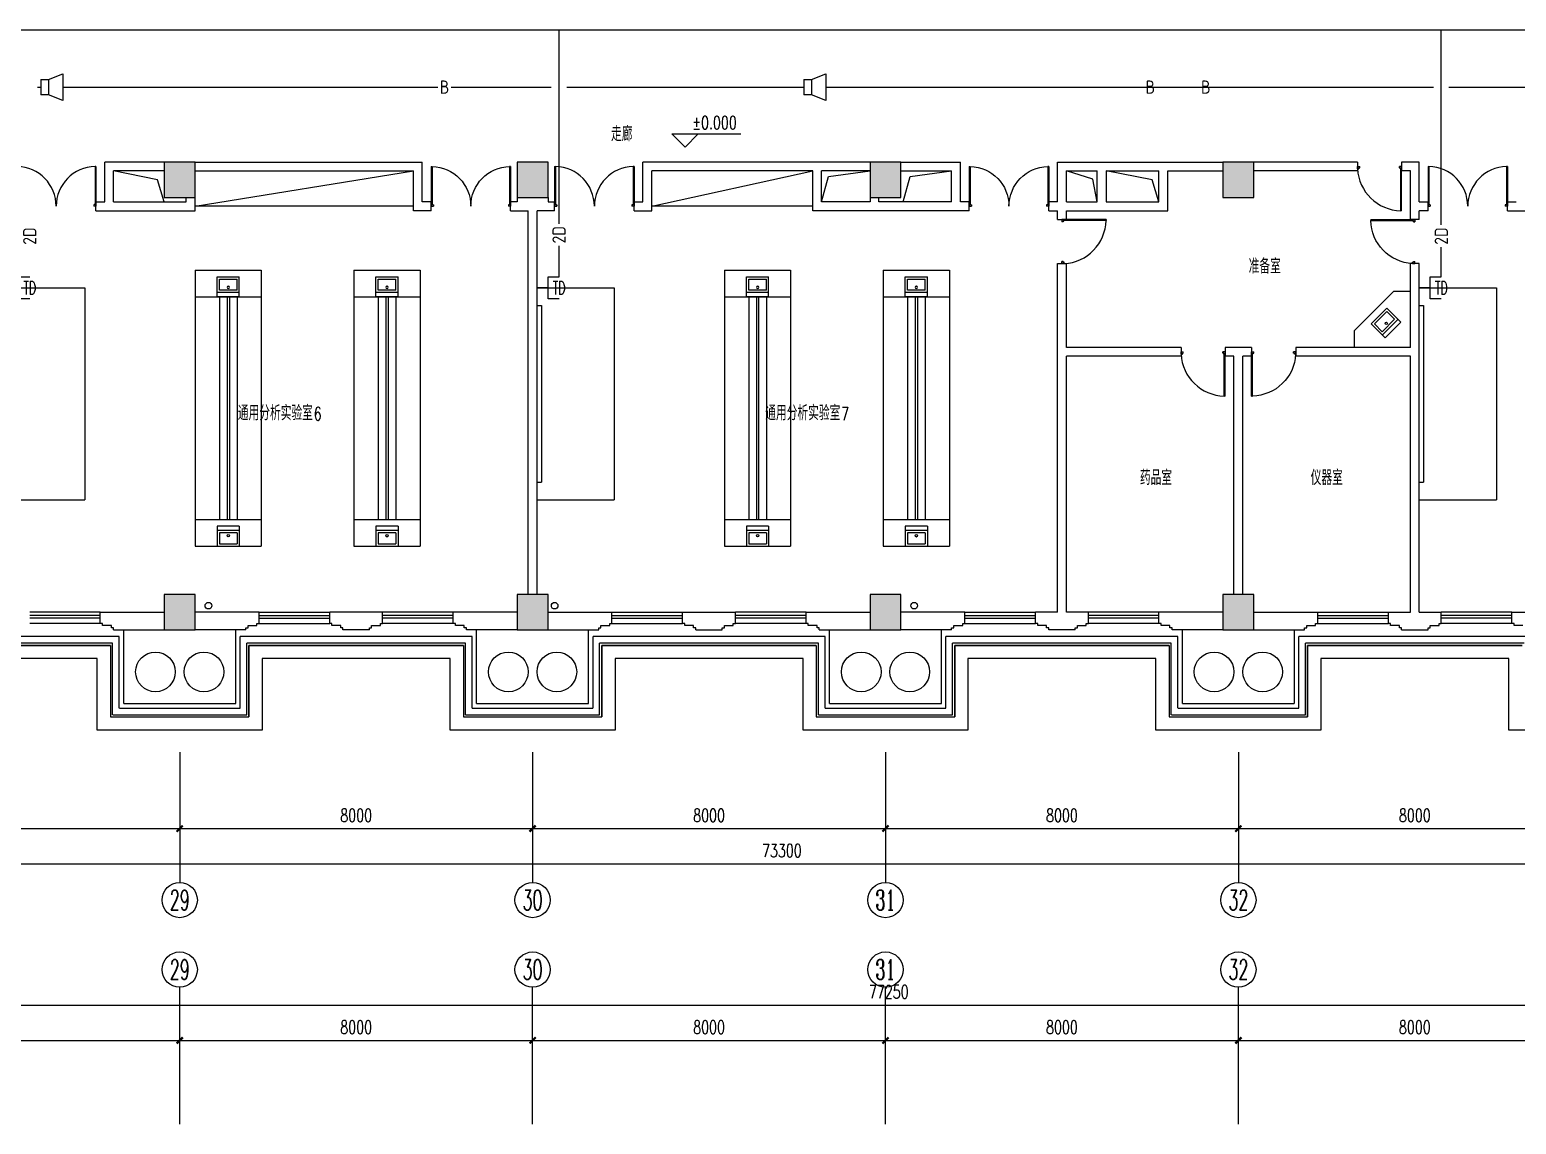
# Model space of a CAD drawing. Extents: x 190999 to 834799, y -200814 to 215286.
# Drawn here: x 584385 to 618085, y 110386 to 135186 of the extents above; entities that cross this region are included whole.
import ezdxf
from ezdxf.enums import TextEntityAlignment as Align

# ---------------------------------------------------------------- set-up
doc = ezdxf.new("R2010")
doc.units = 0
doc.header["$LTSCALE"] = 1000
doc.header["$MEASUREMENT"] = 0
for name, color, linetype in [('00-EQUIP', 3, 'Continuous'), ('00-SIG_TEXT', 7, 'Continuous'), ('00-WIRE-4', 6, 'Continuous'), ('A-墙线', 2, 'Continuous'), ('A-外包装修', 250, 'Continuous'), ('A-外窗', 145, 'Continuous'), ('A-家具', 250, 'Continuous'), ('A-门', 167, 'Continuous'), ('AXIS', 3, 'Continuous'), ('AXIS_TEXT', 7, 'Continuous'), ('COLUMN', 2, 'Continuous'), ('DIM_ELEV', 3, 'Continuous'), ('PUB_HATCH', 250, 'Continuous'), ('PUB_TEXT', 7, 'Continuous'), ('屋面排水', 7, 'Continuous'), ('房间名称', 7, 'Continuous'), ('桥架', 1, 'Continuous'), ('洞口线', 177, 'Continuous'), ('雨水管', 3, 'Continuous')]:
    doc.layers.add(name, color=color, linetype=linetype)
doc.styles.add('-GBCBIGGBENOR', font='GBENOR.shx', dxfattribs={"bigfont": 'GBCBIG.shx'})
doc.styles.add('_COMPLEX', font='COMPLEX.shx', dxfattribs={"width": 0.5})
doc.styles.add('_TCH_AXIS', font='COMPLEX', dxfattribs={"bigfont": 'GBCBIG'})
doc.styles.add('_TCH_DIM', font='SIMPLEX', dxfattribs={"bigfont": 'GBCBIG'})
doc.styles.add('COMPLEX', font='COMPLEX')
doc.styles.add('DIM_FONT', font='SIMPLEX', dxfattribs={"width": 0.7, "bigfont": 'GBCBIG'})
doc.styles.get("Standard").update_dxf_attribs({"font": 'simhei.ttf'})
doc.styles.add('zz-1', font='arial.ttf', dxfattribs={"width": 0.8})
doc.dimstyles.new('DIMN', dxfattribs={"dimtxt": 300, "dimasz": 100, "dimexe": 250, "dimexo": 300, "dimgap": 150, "dimtad": 1, "dimdec": 0, "dimzin": 0, "dimdsep": 46, "dimtxsty": 'DIM_FONT', "dimblk": 'ARCHTICK', "dimcen": 0.09, "dimclrt": 7, "dimazin": 2, "dimtfac": 1, "dimtdec": 0, "dimtix": 1, "dimtmove": 2, "dimatfit": 3, "dimfxl": 0, "dimtolj": 1, "dimtzin": 0, "dimarcsym": 0})

# ---------------------------------------------------------------- blocks, each defined once
blk = doc.blocks.new('m1000')
at = {"layer": 'A-墙线'}
for p, q in [((0, 0), (0, 200)), ((1000, 0), (1000, 200))]:
    blk.add_line(p, q, dxfattribs=at)
at = {"layer": 'A-门'}
for p, q in [((0, 1100), (0, 100)), ((0, 1100), (20, 1100)), ((20, 1100), (20, 150)), ((0, 150), (30, 150)), ((0, 100), (50, 100)), ((30, 150), (30, 130)), ((30, 130), (50, 130)), ((50, 130), (50, 100)), ((950, 130), (950, 100)), ((970, 130), (950, 130)), ((1000, 100), (950, 100)), ((970, 150), (970, 130)), ((1000, 150), (970, 150)), ((1000, 150), (1000, 100))]:
    blk.add_line(p, q, dxfattribs=at)
blk.add_arc((0, 100), 1000, 2.866, 88.854, dxfattribs=at)
blk = doc.blocks.new('m1800')
at = {"layer": 'A-墙线'}
for p, q in [((-900, -100), (-900, 100)), ((900, -100), (900, 100))]:
    blk.add_line(p, q, dxfattribs=at)
at = {"layer": 'A-门'}
for p, q in [((-900, 900), (-900, 0)), ((-900, 900), (-880, 900)), ((-880, 900), (-880, 50)), ((880, 900), (880, 50)), ((900, 900), (880, 900)), ((900, 900), (900, 0)), ((-900, 50), (-870, 50)), ((-900, 0), (-850, 0)), ((-870, 50), (-870, 30)), ((-870, 30), (-850, 30)), ((-850, 30), (-850, 0)), ((850, 30), (850, 0)), ((870, 30), (850, 30)), ((900, 0), (850, 0)), ((870, 50), (870, 30)), ((900, 50), (870, 50))]:
    blk.add_line(p, q, dxfattribs=at)
for centre, start, end in [((-900, 0), 0, 88.7267), ((900, 0), 91.2733, 180)]:
    blk.add_arc(centre, 900, start, end, dxfattribs=at)
blk = doc.blocks.new('_ArchTick')
at = {"const_width": 0.5}
blk.add_lwpolyline([(-0.7, -0.7), (0.7, 0.7)], dxfattribs=at)
blk = doc.blocks.new('*D241')
at = {"layer": 'AXIS', "color": 0, "lineweight": -2}
for p, q in [((611785, 110686), (611785, 112536)), ((611785, 112286), (619785, 112286)), ((619785, 110686), (619785, 112536))]:
    blk.add_line(p, q, dxfattribs=at)
at = {"layer": 'Defpoints', "color": 0}
for p in [(619785, 112286), (611785, 110386), (619785, 110386)]:
    blk.add_point(p, dxfattribs=at)
at = {"layer": 'AXIS', "color": 0, "lineweight": -2, "xscale": 100, "yscale": 100, "zscale": 100, "rotation": 180}
blk.add_blockref('_ArchTick', (611785, 112286), dxfattribs=at)
at = {"layer": 'AXIS', "color": 0, "lineweight": -2, "xscale": 100, "yscale": 100, "zscale": 100}
blk.add_blockref('_ArchTick', (619785, 112286), dxfattribs=at)
at = {"layer": 'AXIS', "color": 7, "insert": (615785, 112586), "char_height": 300, "attachment_point": 5, "style": 'DIM_FONT'}
blk.add_mtext('\\A1;8000', dxfattribs=at)
blk = doc.blocks.new('*D242')
at = {"layer": 'AXIS', "color": 0, "lineweight": -2}
for p, q in [((603785, 110686), (603785, 112536)), ((603785, 112286), (611785, 112286)), ((611785, 110686), (611785, 112536))]:
    blk.add_line(p, q, dxfattribs=at)
at = {"layer": 'Defpoints', "color": 0}
for p in [(611785, 112286), (603785, 110386), (611785, 110386)]:
    blk.add_point(p, dxfattribs=at)
at = {"layer": 'AXIS', "color": 0, "lineweight": -2, "xscale": 100, "yscale": 100, "zscale": 100, "rotation": 180}
blk.add_blockref('_ArchTick', (603785, 112286), dxfattribs=at)
at = {"layer": 'AXIS', "color": 0, "lineweight": -2, "xscale": 100, "yscale": 100, "zscale": 100}
blk.add_blockref('_ArchTick', (611785, 112286), dxfattribs=at)
at = {"layer": 'AXIS', "color": 7, "insert": (607785, 112586), "char_height": 300, "attachment_point": 5, "style": 'DIM_FONT'}
blk.add_mtext('\\A1;8000', dxfattribs=at)
blk = doc.blocks.new('*D243')
at = {"layer": 'AXIS', "color": 0, "lineweight": -2}
for p, q in [((595785, 110686), (595785, 112536)), ((595785, 112286), (603785, 112286)), ((603785, 110686), (603785, 112536))]:
    blk.add_line(p, q, dxfattribs=at)
at = {"layer": 'Defpoints', "color": 0}
for p in [(603785, 112286), (595785, 110386), (603785, 110386)]:
    blk.add_point(p, dxfattribs=at)
at = {"layer": 'AXIS', "color": 0, "lineweight": -2, "xscale": 100, "yscale": 100, "zscale": 100, "rotation": 180}
blk.add_blockref('_ArchTick', (595785, 112286), dxfattribs=at)
at = {"layer": 'AXIS', "color": 0, "lineweight": -2, "xscale": 100, "yscale": 100, "zscale": 100}
blk.add_blockref('_ArchTick', (603785, 112286), dxfattribs=at)
at = {"layer": 'AXIS', "color": 7, "insert": (599785, 112586), "char_height": 300, "attachment_point": 5, "style": 'DIM_FONT'}
blk.add_mtext('\\A1;8000', dxfattribs=at)
blk = doc.blocks.new('*D244')
at = {"layer": 'AXIS', "color": 0, "lineweight": -2}
for p, q in [((587785, 110686), (587785, 112536)), ((587785, 112286), (595785, 112286)), ((595785, 110686), (595785, 112536))]:
    blk.add_line(p, q, dxfattribs=at)
at = {"layer": 'Defpoints', "color": 0}
for p in [(595785, 112286), (587785, 110386), (595785, 110386)]:
    blk.add_point(p, dxfattribs=at)
at = {"layer": 'AXIS', "color": 0, "lineweight": -2, "xscale": 100, "yscale": 100, "zscale": 100, "rotation": 180}
blk.add_blockref('_ArchTick', (587785, 112286), dxfattribs=at)
at = {"layer": 'AXIS', "color": 0, "lineweight": -2, "xscale": 100, "yscale": 100, "zscale": 100}
blk.add_blockref('_ArchTick', (595785, 112286), dxfattribs=at)
at = {"layer": 'AXIS', "color": 7, "insert": (591785, 112586), "char_height": 300, "attachment_point": 5, "style": 'DIM_FONT'}
blk.add_mtext('\\A1;8000', dxfattribs=at)
blk = doc.blocks.new('*D245')
at = {"layer": 'AXIS', "color": 0, "lineweight": -2}
for p, q in [((579785, 110686), (579785, 112536)), ((579785, 112286), (587785, 112286)), ((587785, 110686), (587785, 112536))]:
    blk.add_line(p, q, dxfattribs=at)
at = {"layer": 'Defpoints', "color": 0}
for p in [(587785, 112286), (579785, 110386), (587785, 110386)]:
    blk.add_point(p, dxfattribs=at)
at = {"layer": 'AXIS', "color": 0, "lineweight": -2, "xscale": 100, "yscale": 100, "zscale": 100, "rotation": 180}
blk.add_blockref('_ArchTick', (579785, 112286), dxfattribs=at)
at = {"layer": 'AXIS', "color": 0, "lineweight": -2, "xscale": 100, "yscale": 100, "zscale": 100}
blk.add_blockref('_ArchTick', (587785, 112286), dxfattribs=at)
at = {"layer": 'AXIS', "color": 7, "insert": (583785, 112586), "char_height": 300, "attachment_point": 5, "style": 'DIM_FONT'}
blk.add_mtext('\\A1;8000', dxfattribs=at)
blk = doc.blocks.new('*D249')
at = {"layer": 'AXIS', "color": 0, "lineweight": -2}
for p, q in [((565235, 110686), (565235, 113336)), ((642484, 110686), (642484, 113336)), ((565235, 113086), (642484, 113086))]:
    blk.add_line(p, q, dxfattribs=at)
at = {"layer": 'Defpoints', "color": 0}
for p in [(642484, 113086), (565235, 110386), (642484, 110386)]:
    blk.add_point(p, dxfattribs=at)
at = {"layer": 'AXIS', "color": 0, "lineweight": -2, "xscale": 100, "yscale": 100, "zscale": 100, "rotation": 180}
blk.add_blockref('_ArchTick', (565235, 113086), dxfattribs=at)
at = {"layer": 'AXIS', "color": 0, "lineweight": -2, "xscale": 100, "yscale": 100, "zscale": 100}
blk.add_blockref('_ArchTick', (642484, 113086), dxfattribs=at)
at = {"layer": 'AXIS', "color": 7, "insert": (603859, 113386), "char_height": 300, "attachment_point": 5, "style": 'DIM_FONT'}
blk.add_mtext('\\A1;77250', dxfattribs=at)
blk = doc.blocks.new('*D309')
at = {"layer": 'AXIS', "color": 0, "lineweight": -2}
for p, q in [((611785, 118486), (611785, 116836)), ((619785, 118486), (619785, 116836)), ((611785, 117086), (619785, 117086))]:
    blk.add_line(p, q, dxfattribs=at)
at = {"layer": 'Defpoints', "color": 0}
for p in [(611785, 118786), (619785, 118786), (619785, 117086)]:
    blk.add_point(p, dxfattribs=at)
at = {"layer": 'AXIS', "color": 0, "lineweight": -2, "xscale": 100, "yscale": 100, "zscale": 100, "rotation": 180}
blk.add_blockref('_ArchTick', (611785, 117086), dxfattribs=at)
at = {"layer": 'AXIS', "color": 0, "lineweight": -2, "xscale": 100, "yscale": 100, "zscale": 100}
blk.add_blockref('_ArchTick', (619785, 117086), dxfattribs=at)
at = {"layer": 'AXIS', "color": 7, "insert": (615785, 117386), "char_height": 300, "attachment_point": 5, "style": 'DIM_FONT'}
blk.add_mtext('\\A1;8000', dxfattribs=at)
blk = doc.blocks.new('*D310')
at = {"layer": 'AXIS', "color": 0, "lineweight": -2}
for p, q in [((603785, 118486), (603785, 116836)), ((611785, 118486), (611785, 116836)), ((603785, 117086), (611785, 117086))]:
    blk.add_line(p, q, dxfattribs=at)
at = {"layer": 'Defpoints', "color": 0}
for p in [(603785, 118786), (611785, 118786), (611785, 117086)]:
    blk.add_point(p, dxfattribs=at)
at = {"layer": 'AXIS', "color": 0, "lineweight": -2, "xscale": 100, "yscale": 100, "zscale": 100, "rotation": 180}
blk.add_blockref('_ArchTick', (603785, 117086), dxfattribs=at)
at = {"layer": 'AXIS', "color": 0, "lineweight": -2, "xscale": 100, "yscale": 100, "zscale": 100}
blk.add_blockref('_ArchTick', (611785, 117086), dxfattribs=at)
at = {"layer": 'AXIS', "color": 7, "insert": (607785, 117386), "char_height": 300, "attachment_point": 5, "style": 'DIM_FONT'}
blk.add_mtext('\\A1;8000', dxfattribs=at)
blk = doc.blocks.new('*D311')
at = {"layer": 'AXIS', "color": 0, "lineweight": -2}
for p, q in [((595785, 118486), (595785, 116836)), ((603785, 118486), (603785, 116836)), ((595785, 117086), (603785, 117086))]:
    blk.add_line(p, q, dxfattribs=at)
at = {"layer": 'Defpoints', "color": 0}
for p in [(595785, 118786), (603785, 118786), (603785, 117086)]:
    blk.add_point(p, dxfattribs=at)
at = {"layer": 'AXIS', "color": 0, "lineweight": -2, "xscale": 100, "yscale": 100, "zscale": 100, "rotation": 180}
blk.add_blockref('_ArchTick', (595785, 117086), dxfattribs=at)
at = {"layer": 'AXIS', "color": 0, "lineweight": -2, "xscale": 100, "yscale": 100, "zscale": 100}
blk.add_blockref('_ArchTick', (603785, 117086), dxfattribs=at)
at = {"layer": 'AXIS', "color": 7, "insert": (599785, 117386), "char_height": 300, "attachment_point": 5, "style": 'DIM_FONT'}
blk.add_mtext('\\A1;8000', dxfattribs=at)
blk = doc.blocks.new('*D312')
at = {"layer": 'AXIS', "color": 0, "lineweight": -2}
for p, q in [((587785, 118486), (587785, 116836)), ((595785, 118486), (595785, 116836)), ((587785, 117086), (595785, 117086))]:
    blk.add_line(p, q, dxfattribs=at)
at = {"layer": 'Defpoints', "color": 0}
for p in [(587785, 118786), (595785, 118786), (595785, 117086)]:
    blk.add_point(p, dxfattribs=at)
at = {"layer": 'AXIS', "color": 0, "lineweight": -2, "xscale": 100, "yscale": 100, "zscale": 100, "rotation": 180}
blk.add_blockref('_ArchTick', (587785, 117086), dxfattribs=at)
at = {"layer": 'AXIS', "color": 0, "lineweight": -2, "xscale": 100, "yscale": 100, "zscale": 100}
blk.add_blockref('_ArchTick', (595785, 117086), dxfattribs=at)
at = {"layer": 'AXIS', "color": 7, "insert": (591785, 117386), "char_height": 300, "attachment_point": 5, "style": 'DIM_FONT'}
blk.add_mtext('\\A1;8000', dxfattribs=at)
blk = doc.blocks.new('*D313')
at = {"layer": 'AXIS', "color": 0, "lineweight": -2}
for p, q in [((579785, 118486), (579785, 116836)), ((587785, 118486), (587785, 116836)), ((579785, 117086), (587785, 117086))]:
    blk.add_line(p, q, dxfattribs=at)
at = {"layer": 'Defpoints', "color": 0}
for p in [(579785, 118786), (587785, 118786), (587785, 117086)]:
    blk.add_point(p, dxfattribs=at)
at = {"layer": 'AXIS', "color": 0, "lineweight": -2, "xscale": 100, "yscale": 100, "zscale": 100, "rotation": 180}
blk.add_blockref('_ArchTick', (579785, 117086), dxfattribs=at)
at = {"layer": 'AXIS', "color": 0, "lineweight": -2, "xscale": 100, "yscale": 100, "zscale": 100}
blk.add_blockref('_ArchTick', (587785, 117086), dxfattribs=at)
at = {"layer": 'AXIS', "color": 7, "insert": (583785, 117386), "char_height": 300, "attachment_point": 5, "style": 'DIM_FONT'}
blk.add_mtext('\\A1;8000', dxfattribs=at)
blk = doc.blocks.new('*D317')
at = {"layer": 'AXIS', "color": 0, "lineweight": -2}
for p, q in [((564785, 118486), (564785, 116036)), ((638085, 118486), (638085, 116036)), ((564785, 116286), (638085, 116286))]:
    blk.add_line(p, q, dxfattribs=at)
at = {"layer": 'Defpoints', "color": 0}
for p in [(564785, 118786), (638085, 118786), (638085, 116286)]:
    blk.add_point(p, dxfattribs=at)
at = {"layer": 'AXIS', "color": 0, "lineweight": -2, "xscale": 100, "yscale": 100, "zscale": 100, "rotation": 180}
blk.add_blockref('_ArchTick', (564785, 116286), dxfattribs=at)
at = {"layer": 'AXIS', "color": 0, "lineweight": -2, "xscale": 100, "yscale": 100, "zscale": 100}
blk.add_blockref('_ArchTick', (638085, 116286), dxfattribs=at)
at = {"layer": 'AXIS', "color": 7, "insert": (601435, 116586), "char_height": 300, "attachment_point": 5, "style": 'DIM_FONT'}
blk.add_mtext('\\A1;73300', dxfattribs=at)
blk = doc.blocks.new('_AXISO')
blk.add_circle((0, 0), 0.5)
at = {"layer": 'AXIS_TEXT', "style": 'COMPLEX', "width": 1.041667}
blk.add_attdef('A', text='', height=0.56, dxfattribs=at).set_placement((-0.25, -0.28), (0.25, -0.28), align=Align.FIT)
blk = doc.blocks.new('$plan$00001609')
at = {"linetype": 'Continuous'}
for p, q in [((0, -251), (0, 251)), ((0, 251), (450, 251)), ((93, -251), (93, 251)), ((146, -199), (146, 199)), ((146, 199), (397, 199)), ((397, 199), (397, -199)), ((450, 251), (450, -251)), ((0, -251), (450, -251)), ((146, -199), (397, -199))]:
    blk.add_line(p, q, dxfattribs=at)
blk.add_line((238, 2), (238, 0))
blk.add_arc((212, 0), 26, 4.716, 0, dxfattribs=at)
at = {"style": 'zz-1'}
for tag in ['YSIZE', 'XSIZE']:
    blk.add_attdef(tag, (0, 0), '', height=0.5, dxfattribs=at)
blk = doc.blocks.new('_LINKPT1')
at = {"color": 0}
blk.add_line((0, 0), (0, 0), dxfattribs=at)
blk = doc.blocks.new('IO37IMB6')
for p, q in [((-0.5, 0.499), (-0.5, 0.999)), ((0.5, 0.999), (0.5, 0.499)), ((0.5, 0.499), (-0.5, 0.499)), ((0, 0.5), (0, 0))]:
    blk.add_line(p, q)
at = {"xscale": 0.002, "yscale": 0.002, "zscale": 0.002}
for p in [(0, 1.384), (-0.5, 0.499), (0, 0), (0.5, 0.499)]:
    blk.add_blockref('_LINKPT1', p, dxfattribs=at)
at = {"style": '_COMPLEX', "width": 0.6, "flags": 8}
blk.add_attdef('$TEXT$', text='', height=0.6, dxfattribs=at).set_placement((0, 1), align=Align.MIDDLE_CENTER)
at = {"flags": 9}
blk.add_attdef('A', (0, 0), '', height=0.00002, dxfattribs=at)
blk = doc.blocks.new('OS28WV87')
for p, q in [((0, 0.35), (0, -0.35)), ((0, 0.35), (0.35, 0.35)), ((0.35, 0.35), (1, 0.6)), ((0.35, 0.35), (0.35, -0.35)), ((1, 0.6), (1, -0.6)), ((0.35, -0.35), (0, -0.35)), ((1, -0.6), (0.35, -0.35))]:
    blk.add_line(p, q)
at = {"xscale": 0.002, "yscale": 0.002, "zscale": 0.002}
for p in [(0, 0), (0.175, 0.35), (1, 0), (0.175, -0.35)]:
    blk.add_blockref('_LINKPT1', p, dxfattribs=at)
at = {"flags": 9}
blk.add_attdef('A', (0, 0), '', height=0.00002, dxfattribs=at)

msp = doc.modelspace()

# ---------------------------------------------------------------- hatches: boundary and pattern name
at = {"layer": 'PUB_HATCH'}
for points in [[(587434.6, 131386.5), (588134.6, 131386.5), (588134.6, 132186.5), (587434.6, 132186.5)], [(595434.6, 131386.5), (596134.6, 131386.5), (596134.6, 132186.5), (595434.6, 132186.5)], [(603434.6, 131386.5), (604134.6, 131386.5), (604134.6, 132186.5), (603434.6, 132186.5)], [(611434.6, 131386.5), (612134.6, 131386.5), (612134.6, 132186.5), (611434.6, 132186.5)], [(587434.6, 121586.5), (588134.6, 121586.5), (588134.6, 122386.5), (587434.6, 122386.5)], [(595434.6, 121586.5), (596134.6, 121586.5), (596134.6, 122386.5), (595434.6, 122386.5)], [(603434.6, 121586.5), (604134.6, 121586.5), (604134.6, 122386.5), (603434.6, 122386.5)], [(611434.6, 121586.5), (612134.6, 121586.5), (612134.6, 122386.5), (611434.6, 122386.5)]]:
    msp.add_hatch(color=256, dxfattribs=at).paths.add_polyline_path(points)

# ---------------------------------------------------------------- linework, layer by layer
at = {"layer": '00-WIRE-4'}
for p, q in [((596384.1, 130791.8), (596384.1, 135186.5)), ((616384.1, 130762.8), (616384.1, 135186.5)), ((584559.1, 133886.5), (584634.6, 133886.5)), ((585134.6, 133886.5), (593635.5, 133886.5)), ((593940.5, 133886.5), (596209.1, 133886.5)), ((596559.1, 133886.5), (601934.6, 133886.5)), ((602434.6, 133886.5), (610893.7, 133886.5)), ((609940.5, 133886.5), (612209.1, 133886.5)), ((611198.7, 133886.5), (616209.1, 133886.5)), ((616559.1, 133886.5), (619234.6, 133886.5)), ((596384.1, 129586.5), (596384.1, 130291.2)), ((616384.1, 129586.5), (616384.1, 130262.2))]:
    msp.add_line(p, q, dxfattribs=at)
at = {"layer": 'A-墙线'}
for p, q in [((586084.6, 131286.5), (586084.6, 132186.5)), ((587434.6, 132186.5), (586084.6, 132186.5)), ((588134.6, 132186.5), (593284.6, 132186.5)), ((593284.6, 131286.5), (593284.6, 132186.5)), ((603434.6, 132186.5), (598284.6, 132186.5)), ((598284.6, 131286.5), (598284.6, 132186.5)), ((604134.6, 132186.5), (605484.6, 132186.5)), ((605484.6, 131286.5), (605484.6, 132186.5)), ((607684.6, 131286.5), (607684.6, 132186.5)), ((607684.6, 132186.5), (611434.6, 132186.5)), ((614484.6, 132186.5), (612134.6, 132186.5)), ((615884.6, 132186.5), (615484.6, 132186.5)), ((615884.6, 131286.5), (615884.6, 132186.5)), ((586284.6, 131286.5), (586284.6, 131986.5)), ((587434.6, 131986.5), (586284.6, 131986.5)), ((588134.6, 131986.5), (593084.6, 131986.5)), ((593084.6, 131086.5), (593084.6, 131986.5)), ((602134.6, 131986.5), (598484.6, 131986.5)), ((598484.6, 131086.5), (598484.6, 131986.5)), ((603434.6, 131986.5), (602334.6, 131986.5)), ((604134.6, 131986.5), (605284.6, 131986.5)), ((605284.6, 131286.5), (605284.6, 131986.5)), ((607884.6, 131286.5), (607884.6, 131986.5)), ((607884.6, 131986.5), (608584.6, 131986.5)), ((608784.6, 131986.5), (609984.6, 131986.5)), ((610184.6, 131986.5), (611434.6, 131986.5)), ((614484.6, 131986.5), (612134.6, 131986.5)), ((615684.6, 131986.5), (615484.6, 131986.5)), ((615684.6, 130886.5), (615684.6, 131986.5)), ((585884.6, 131286.5), (586084.6, 131286.5)), ((586284.6, 131286.5), (587934.6, 131286.5)), ((587934.6, 131286.5), (587934.6, 131386.5)), ((588134.6, 131086.5), (588134.6, 131386.5)), ((593484.6, 131286.5), (593284.6, 131286.5)), ((595434.6, 131286.5), (595284.6, 131286.5)), ((595434.6, 131386.5), (595434.6, 131286.5)), ((596134.6, 131386.5), (596134.6, 131286.5)), ((596134.6, 131286.5), (596284.6, 131286.5)), ((598084.6, 131286.5), (598284.6, 131286.5)), ((603634.6, 131286.5), (603634.6, 131386.5)), ((605284.6, 131286.5), (603634.6, 131286.5)), ((605684.6, 131286.5), (605484.6, 131286.5)), ((607684.6, 131286.5), (607484.6, 131286.5)), ((615884.6, 131286.5), (616084.6, 131286.5)), ((617884.6, 131286.5), (618084.6, 131286.5)), ((585884.6, 131086.5), (588134.6, 131086.5)), ((593484.6, 131086.5), (593084.6, 131086.5)), ((595284.6, 131086.5), (595684.6, 131086.5)), ((595684.6, 122386.5), (595684.6, 131086.5)), ((595884.6, 122386.5), (595884.6, 131086.5)), ((596284.6, 131086.5), (595884.6, 131086.5)), ((598084.6, 131086.5), (598484.6, 131086.5)), ((605684.6, 131086.5), (603434.6, 131086.5)), ((607484.6, 131086.5), (607684.6, 131086.5)), ((607684.6, 130886.5), (607684.6, 131086.5)), ((607884.6, 130886.5), (607884.6, 131086.5)), ((615884.6, 130886.5), (615884.6, 131086.5)), ((616084.6, 131086.5), (615884.6, 131086.5)), ((617884.6, 131086.5), (621934.6, 131086.5)), ((607684.6, 121986.5), (607684.6, 129886.5)), ((607884.6, 127986.5), (607884.6, 129886.5)), ((615684.6, 127986.5), (615684.6, 129886.5)), ((615884.6, 121986.5), (615884.6, 129886.5)), ((610484.6, 127986.5), (607884.6, 127986.5)), ((607884.6, 121986.5), (607884.6, 127786.5)), ((610484.6, 127786.5), (607884.6, 127786.5)), ((612084.6, 127986.5), (611484.6, 127986.5)), ((611684.6, 127786.5), (611484.6, 127786.5)), ((611684.6, 122386.5), (611684.6, 127786.5)), ((612084.6, 127786.5), (611884.6, 127786.5)), ((611884.6, 122386.5), (611884.6, 127786.5)), ((615684.6, 127986.5), (613084.6, 127986.5)), ((615684.6, 127786.5), (613084.6, 127786.5)), ((615684.6, 121986.5), (615684.6, 127786.5)), ((585984.6, 121986.5), (587434.6, 121986.5)), ((585984.6, 121736.5), (585984.6, 121986.5)), ((586034.6, 121736.5), (585984.6, 121736.5)), ((586034.6, 121686.5), (586034.6, 121736.5)), ((586234.6, 121686.5), (586034.6, 121686.5)), ((586234.6, 121636.5), (586234.6, 121686.5)), ((589584.6, 121986.5), (588134.6, 121986.5)), ((589334.6, 121636.5), (589334.6, 121686.5)), ((589334.6, 121686.5), (589534.6, 121686.5)), ((589534.6, 121736.5), (589584.6, 121736.5)), ((589534.6, 121686.5), (589534.6, 121736.5)), ((589584.6, 121736.5), (589584.6, 121986.5)), ((592384.6, 121986.5), (591184.6, 121986.5)), ((591184.6, 121736.5), (591184.6, 121986.5)), ((591234.6, 121736.5), (591184.6, 121736.5)), ((591234.6, 121686.5), (591234.6, 121736.5)), ((591434.6, 121686.5), (591234.6, 121686.5)), ((591434.6, 121636.5), (591434.6, 121686.5)), ((592134.6, 121636.5), (592134.6, 121686.5)), ((592134.6, 121686.5), (592334.6, 121686.5)), ((592334.6, 121736.5), (592384.6, 121736.5)), ((592334.6, 121686.5), (592334.6, 121736.5)), ((592384.6, 121736.5), (592384.6, 121986.5)), ((595434.6, 121986.5), (593984.6, 121986.5)), ((593984.6, 121736.5), (593984.6, 121986.5)), ((594034.6, 121736.5), (593984.6, 121736.5)), ((594034.6, 121686.5), (594034.6, 121736.5)), ((594234.6, 121686.5), (594034.6, 121686.5)), ((594234.6, 121636.5), (594234.6, 121686.5)), ((596134.6, 121986.5), (597584.6, 121986.5)), ((597334.6, 121636.5), (597334.6, 121686.5)), ((597334.6, 121686.5), (597534.6, 121686.5)), ((597534.6, 121736.5), (597584.6, 121736.5)), ((597534.6, 121686.5), (597534.6, 121736.5)), ((597584.6, 121736.5), (597584.6, 121986.5)), ((599184.6, 121986.5), (600384.6, 121986.5)), ((599184.6, 121736.5), (599184.6, 121986.5)), ((599234.6, 121736.5), (599184.6, 121736.5)), ((599234.6, 121686.5), (599234.6, 121736.5)), ((599434.6, 121686.5), (599234.6, 121686.5)), ((599434.6, 121636.5), (599434.6, 121686.5)), ((600134.6, 121636.5), (600134.6, 121686.5)), ((600134.6, 121686.5), (600334.6, 121686.5)), ((600334.6, 121736.5), (600384.6, 121736.5)), ((600334.6, 121686.5), (600334.6, 121736.5)), ((600384.6, 121736.5), (600384.6, 121986.5)), ((601984.6, 121986.5), (603434.6, 121986.5)), ((601984.6, 121736.5), (601984.6, 121986.5)), ((602034.6, 121736.5), (601984.6, 121736.5)), ((602034.6, 121686.5), (602034.6, 121736.5)), ((602234.6, 121686.5), (602034.6, 121686.5)), ((602234.6, 121636.5), (602234.6, 121686.5)), ((605584.6, 121986.5), (604134.6, 121986.5)), ((605334.6, 121636.5), (605334.6, 121686.5)), ((605334.6, 121686.5), (605534.6, 121686.5)), ((605534.6, 121736.5), (605584.6, 121736.5)), ((605534.6, 121686.5), (605534.6, 121736.5)), ((605584.6, 121736.5), (605584.6, 121986.5)), ((607684.6, 121986.5), (607184.6, 121986.5)), ((607184.6, 121736.5), (607184.6, 121986.5)), ((607234.6, 121736.5), (607184.6, 121736.5)), ((607234.6, 121686.5), (607234.6, 121736.5)), ((607434.6, 121686.5), (607234.6, 121686.5)), ((607434.6, 121636.5), (607434.6, 121686.5)), ((608384.6, 121986.5), (607884.6, 121986.5)), ((608134.6, 121636.5), (608134.6, 121686.5)), ((608134.6, 121686.5), (608334.6, 121686.5)), ((608334.6, 121736.5), (608384.6, 121736.5)), ((608334.6, 121686.5), (608334.6, 121736.5)), ((608384.6, 121736.5), (608384.6, 121986.5)), ((611434.6, 121986.5), (609984.6, 121986.5)), ((609984.6, 121736.5), (609984.6, 121986.5)), ((610034.6, 121736.5), (609984.6, 121736.5)), ((610034.6, 121686.5), (610034.6, 121736.5)), ((610234.6, 121686.5), (610034.6, 121686.5)), ((610234.6, 121636.5), (610234.6, 121686.5)), ((612134.6, 121986.5), (613584.6, 121986.5)), ((613334.6, 121636.5), (613334.6, 121686.5)), ((613334.6, 121686.5), (613534.6, 121686.5)), ((613534.6, 121736.5), (613584.6, 121736.5)), ((613534.6, 121686.5), (613534.6, 121736.5)), ((613584.6, 121736.5), (613584.6, 121986.5)), ((615184.6, 121986.5), (615684.6, 121986.5)), ((615184.6, 121736.5), (615184.6, 121986.5)), ((615234.6, 121736.5), (615184.6, 121736.5)), ((615234.6, 121686.5), (615234.6, 121736.5)), ((615434.6, 121686.5), (615234.6, 121686.5)), ((615434.6, 121636.5), (615434.6, 121686.5)), ((615884.6, 121986.5), (616384.6, 121986.5)), ((616134.6, 121636.5), (616134.6, 121686.5)), ((616134.6, 121686.5), (616334.6, 121686.5)), ((616334.6, 121736.5), (616384.6, 121736.5)), ((616334.6, 121686.5), (616334.6, 121736.5)), ((616384.6, 121736.5), (616384.6, 121986.5)), ((617984.6, 121986.5), (619434.6, 121986.5)), ((617984.6, 121736.5), (617984.6, 121986.5)), ((618034.6, 121736.5), (617984.6, 121736.5)), ((618034.6, 121686.5), (618034.6, 121736.5)), ((618234.6, 121686.5), (618034.6, 121686.5)), ((586284.6, 121636.5), (586234.6, 121636.5)), ((586284.6, 121586.5), (586284.6, 121636.5)), ((586284.6, 121586.5), (587434.6, 121586.5)), ((589284.6, 121586.5), (588134.6, 121586.5)), ((589284.6, 121586.5), (589284.6, 121636.5)), ((589284.6, 121636.5), (589334.6, 121636.5)), ((591484.6, 121636.5), (591434.6, 121636.5)), ((591484.6, 121586.5), (591484.6, 121636.5)), ((592084.6, 121586.5), (591484.6, 121586.5)), ((592084.6, 121586.5), (592084.6, 121636.5)), ((592084.6, 121636.5), (592134.6, 121636.5)), ((594284.6, 121636.5), (594234.6, 121636.5)), ((594284.6, 121586.5), (594284.6, 121636.5)), ((595434.6, 121586.5), (594284.6, 121586.5)), ((596134.6, 121586.5), (597284.6, 121586.5)), ((597284.6, 121586.5), (597284.6, 121636.5)), ((597284.6, 121636.5), (597334.6, 121636.5)), ((599484.6, 121636.5), (599434.6, 121636.5)), ((599484.6, 121586.5), (599484.6, 121636.5)), ((599484.6, 121586.5), (600084.6, 121586.5)), ((600084.6, 121586.5), (600084.6, 121636.5)), ((600084.6, 121636.5), (600134.6, 121636.5)), ((602284.6, 121636.5), (602234.6, 121636.5)), ((602284.6, 121586.5), (602284.6, 121636.5)), ((602284.6, 121586.5), (603434.6, 121586.5)), ((605284.6, 121586.5), (604134.6, 121586.5)), ((605284.6, 121586.5), (605284.6, 121636.5)), ((605284.6, 121636.5), (605334.6, 121636.5)), ((607484.6, 121636.5), (607434.6, 121636.5)), ((607484.6, 121586.5), (607484.6, 121636.5)), ((608084.6, 121586.5), (607484.6, 121586.5)), ((608084.6, 121586.5), (608084.6, 121636.5)), ((608084.6, 121636.5), (608134.6, 121636.5)), ((610284.6, 121636.5), (610234.6, 121636.5)), ((610284.6, 121586.5), (610284.6, 121636.5)), ((611434.6, 121586.5), (610284.6, 121586.5)), ((612134.6, 121586.5), (613284.6, 121586.5)), ((613284.6, 121586.5), (613284.6, 121636.5)), ((613284.6, 121636.5), (613334.6, 121636.5)), ((615484.6, 121636.5), (615434.6, 121636.5)), ((615484.6, 121586.5), (615484.6, 121636.5)), ((615484.6, 121586.5), (616084.6, 121586.5)), ((616084.6, 121586.5), (616084.6, 121636.5)), ((616084.6, 121636.5), (616134.6, 121636.5))]:
    msp.add_line(p, q, dxfattribs=at)
for points in [[(603434.6, 131086.5), (602134.6, 131086.5), (602134.6, 131986.5)], [(603434.6, 131386.5), (603434.6, 131286.5), (602334.6, 131286.5), (602334.6, 131986.5)], [(607884.6, 131286.5), (608584.6, 131286.5), (608584.6, 131986.5)], [(607884.6, 131086.5), (610184.6, 131086.5), (610184.6, 131986.5)], [(608784.6, 131986.5), (608784.6, 131286.5), (609984.6, 131286.5), (609984.6, 131986.5)]]:
    msp.add_lwpolyline(points, dxfattribs=at)
at = {"layer": 'A-外包装修'}
for p, q in [((586414.6, 121436.5), (581154.6, 121436.5)), ((586414.6, 119816.5), (586414.6, 121436.5)), ((586514.6, 119916.5), (586514.6, 121586.5)), ((589054.6, 119916.5), (589054.6, 121586.5)), ((589154.6, 119816.5), (589154.6, 121436.5)), ((594414.6, 121436.5), (589154.6, 121436.5)), ((594414.6, 119816.5), (594414.6, 121436.5)), ((594514.6, 119916.5), (594514.6, 121586.5)), ((597054.6, 119916.5), (597054.6, 121586.5)), ((597154.6, 119816.5), (597154.6, 121436.5)), ((602414.6, 121436.5), (597154.6, 121436.5)), ((602414.6, 119816.5), (602414.6, 121436.5)), ((602514.6, 119916.5), (602514.6, 121586.5)), ((605054.6, 119916.5), (605054.6, 121586.5)), ((605154.6, 119816.5), (605154.6, 121436.5)), ((610414.6, 121436.5), (605154.6, 121436.5)), ((610414.6, 119816.5), (610414.6, 121436.5)), ((610514.6, 119916.5), (610514.6, 121586.5)), ((613054.6, 119916.5), (613054.6, 121586.5)), ((613154.6, 119816.5), (613154.6, 121436.5)), ((618414.6, 121436.5), (613154.6, 121436.5)), ((586264.6, 121286.5), (581304.6, 121286.5)), ((586214.6, 121236.5), (581354.6, 121236.5)), ((586214.6, 121236.5), (586214.6, 119616.5)), ((586264.6, 119666.5), (586264.6, 121286.5)), ((589304.6, 119666.5), (589304.6, 121286.5)), ((594264.6, 121286.5), (589304.6, 121286.5)), ((589354.6, 121236.5), (589354.6, 119616.5)), ((594214.6, 121236.5), (589354.6, 121236.5)), ((594214.6, 121236.5), (594214.6, 119616.5)), ((594264.6, 119666.5), (594264.6, 121286.5)), ((597304.6, 119666.5), (597304.6, 121286.5)), ((602264.6, 121286.5), (597304.6, 121286.5)), ((597354.6, 121236.5), (597354.6, 119616.5)), ((602214.6, 121236.5), (597354.6, 121236.5)), ((602214.6, 121236.5), (602214.6, 119616.5)), ((602264.6, 119666.5), (602264.6, 121286.5)), ((605304.6, 119666.5), (605304.6, 121286.5)), ((610264.6, 121286.5), (605304.6, 121286.5)), ((605354.6, 121236.5), (605354.6, 119616.5)), ((610214.6, 121236.5), (605354.6, 121236.5)), ((610214.6, 121236.5), (610214.6, 119616.5)), ((610264.6, 119666.5), (610264.6, 121286.5)), ((613304.6, 119666.5), (613304.6, 121286.5)), ((618264.6, 121286.5), (613304.6, 121286.5)), ((613354.6, 121236.5), (613354.6, 119616.5)), ((618214.6, 121236.5), (613354.6, 121236.5)), ((586266, 119666.5), (589303.2, 119666.5)), ((586416, 119816.5), (589153.2, 119816.5)), ((586516, 119916.5), (589053.2, 119916.5)), ((594266, 119666.5), (597303.2, 119666.5)), ((594416, 119816.5), (597153.2, 119816.5)), ((594516, 119916.5), (597053.2, 119916.5)), ((602266, 119666.5), (605303.2, 119666.5)), ((602416, 119816.5), (605153.2, 119816.5)), ((602516, 119916.5), (605053.2, 119916.5)), ((610266, 119666.5), (613303.2, 119666.5)), ((610416, 119816.5), (613153.2, 119816.5)), ((610516, 119916.5), (613053.2, 119916.5)), ((586216, 119616.5), (589353.2, 119616.5)), ((594216, 119616.5), (597353.2, 119616.5)), ((602216, 119616.5), (605353.2, 119616.5)), ((610216, 119616.5), (613353.2, 119616.5))]:
    msp.add_line(p, q, dxfattribs=at)
for centre in [(587234.6, 120636.5), (588334.6, 120636.5), (595234.6, 120636.5), (596334.6, 120636.5), (603234.6, 120636.5), (604334.6, 120636.5), (611234.6, 120636.5), (612334.6, 120636.5)]:
    msp.add_circle(centre, 450, dxfattribs=at)
at = {"layer": 'A-外窗'}
for p, q in [((585984.6, 121986.5), (584384.6, 121986.5)), ((585984.6, 121916.5), (584384.6, 121916.5)), ((585984.6, 121856.5), (584384.6, 121856.5)), ((585984.6, 121736.5), (584384.6, 121736.5)), ((589584.6, 121986.5), (591184.6, 121986.5)), ((589584.6, 121916.5), (591184.6, 121916.5)), ((589584.6, 121856.5), (591184.6, 121856.5)), ((589584.6, 121736.5), (591184.6, 121736.5)), ((593984.6, 121986.5), (592384.6, 121986.5)), ((593984.6, 121916.5), (592384.6, 121916.5)), ((593984.6, 121856.5), (592384.6, 121856.5)), ((593984.6, 121736.5), (592384.6, 121736.5)), ((597584.6, 121986.5), (599184.6, 121986.5)), ((597584.6, 121916.5), (599184.6, 121916.5)), ((597584.6, 121856.5), (599184.6, 121856.5)), ((597584.6, 121736.5), (599184.6, 121736.5)), ((601984.6, 121986.5), (600384.6, 121986.5)), ((601984.6, 121916.5), (600384.6, 121916.5)), ((601984.6, 121856.5), (600384.6, 121856.5)), ((601984.6, 121736.5), (600384.6, 121736.5)), ((605584.6, 121986.5), (607184.6, 121986.5)), ((605584.6, 121916.5), (607184.6, 121916.5)), ((605584.6, 121856.5), (607184.6, 121856.5)), ((605584.6, 121736.5), (607184.6, 121736.5)), ((609984.6, 121986.5), (608384.6, 121986.5)), ((609984.6, 121916.5), (608384.6, 121916.5)), ((609984.6, 121856.5), (608384.6, 121856.5)), ((609984.6, 121736.5), (608384.6, 121736.5)), ((613584.6, 121986.5), (615184.6, 121986.5)), ((613584.6, 121916.5), (615184.6, 121916.5)), ((613584.6, 121856.5), (615184.6, 121856.5)), ((613584.6, 121736.5), (615184.6, 121736.5)), ((617984.6, 121986.5), (616384.6, 121986.5)), ((617984.6, 121916.5), (616384.6, 121916.5)), ((617984.6, 121856.5), (616384.6, 121856.5)), ((617984.6, 121736.5), (616384.6, 121736.5))]:
    msp.add_line(p, q, dxfattribs=at)
at = {"layer": 'A-家具'}
for p, q in [((588134.6, 131186.5), (593084.6, 131986.5)), ((598484.6, 131186.5), (602134.6, 131986.5)), ((593084.6, 131186.5), (588134.6, 131186.5)), ((602134.6, 131186.5), (598484.6, 131186.5)), ((588134.6, 129736.5), (588134.6, 123486.5)), ((588134.6, 129736.5), (589634.6, 129736.5)), ((589634.6, 129736.5), (589634.6, 123486.5)), ((591734.6, 129736.5), (591734.6, 123486.5)), ((591734.6, 129736.5), (593234.6, 129736.5)), ((593234.6, 129736.5), (593234.6, 123486.5)), ((600134.6, 129736.5), (600134.6, 123486.5)), ((600134.6, 129736.5), (601634.6, 129736.5)), ((601634.6, 129736.5), (601634.6, 123486.5)), ((603734.6, 129736.5), (603734.6, 123486.5)), ((603734.6, 129736.5), (605234.6, 129736.5)), ((605234.6, 129736.5), (605234.6, 123486.5)), ((583884.6, 129336.5), (585634.6, 129336.5)), ((585634.6, 129336.5), (585634.6, 124536.5)), ((588134.6, 129136.5), (589634.6, 129136.5)), ((588684.6, 129136.5), (588684.6, 124086.5)), ((588859.6, 129136.5), (588859.6, 124086.5)), ((588909.6, 129136.5), (588909.6, 124086.5)), ((589084.6, 129136.5), (589084.6, 124086.5)), ((591734.6, 129136.5), (593234.6, 129136.5)), ((592284.6, 129136.5), (592284.6, 124086.5)), ((592459.6, 129136.5), (592459.6, 124086.5)), ((592509.6, 129136.5), (592509.6, 124086.5)), ((592684.6, 129136.5), (592684.6, 124086.5)), ((595884.6, 129336.5), (597634.6, 129336.5)), ((597634.6, 129336.5), (597634.6, 124536.5)), ((600134.6, 129136.5), (601634.6, 129136.5)), ((600684.6, 129136.5), (600684.6, 124086.5)), ((600859.6, 129136.5), (600859.6, 124086.5)), ((600909.6, 129136.5), (600909.6, 124086.5)), ((601084.6, 129136.5), (601084.6, 124086.5)), ((603734.6, 129136.5), (605234.6, 129136.5)), ((604284.6, 129136.5), (604284.6, 124086.5)), ((604459.6, 129136.5), (604459.6, 124086.5)), ((604509.6, 129136.5), (604509.6, 124086.5)), ((604684.6, 129136.5), (604684.6, 124086.5)), ((614409.6, 128361.5), (615309.6, 129261.5)), ((615309.6, 129261.5), (615684.6, 129261.5)), ((615884.6, 129336.5), (617634.6, 129336.5)), ((617634.6, 129336.5), (617634.6, 124536.5)), ((595884.6, 128936.5), (595984.6, 128936.5)), ((595984.6, 128936.5), (595984.6, 124936.5)), ((615884.6, 128936.5), (615984.6, 128936.5)), ((615984.6, 128936.5), (615984.6, 124936.5)), ((614409.6, 128361.5), (614409.6, 127986.5)), ((595884.6, 124936.5), (595984.6, 124936.5)), ((615884.6, 124936.5), (615984.6, 124936.5)), ((583884.6, 124536.5), (585634.6, 124536.5)), ((595884.6, 124536.5), (597634.6, 124536.5)), ((615884.6, 124536.5), (617634.6, 124536.5)), ((588134.6, 124086.5), (589634.6, 124086.5)), ((591734.6, 124086.5), (593234.6, 124086.5)), ((600134.6, 124086.5), (601634.6, 124086.5)), ((603734.6, 124086.5), (605234.6, 124086.5)), ((588134.6, 123486.5), (589634.6, 123486.5)), ((591734.6, 123486.5), (593234.6, 123486.5)), ((600134.6, 123486.5), (601634.6, 123486.5)), ((603734.6, 123486.5), (605234.6, 123486.5))]:
    msp.add_line(p, q, dxfattribs=at)
at = {"layer": 'AXIS'}
for p, q in [((587784.6, 118816.5), (587784.6, 115867.4)), ((595784.6, 118816.5), (595784.6, 115867.4)), ((603784.6, 118816.5), (603784.6, 115867.4)), ((611784.6, 118816.5), (611784.6, 115867.4)), ((587784.6, 110386.5), (587784.6, 113490.2)), ((595784.6, 110386.5), (595784.6, 113490.2)), ((603784.6, 110386.5), (603784.6, 113490.2)), ((611784.6, 110386.5), (611784.6, 113490.2))]:
    msp.add_line(p, q, dxfattribs=at)
at = {"layer": 'COLUMN'}
for p, q in [((588134.6, 132186.5), (587434.6, 132186.5)), ((587434.6, 132186.5), (587434.6, 131386.5)), ((588134.6, 131386.5), (588134.6, 132186.5)), ((596134.6, 132186.5), (595434.6, 132186.5)), ((595434.6, 132186.5), (595434.6, 131386.5)), ((596134.6, 131386.5), (596134.6, 132186.5)), ((604134.6, 132186.5), (603434.6, 132186.5)), ((603434.6, 132186.5), (603434.6, 131386.5)), ((604134.6, 131386.5), (604134.6, 132186.5)), ((612134.6, 132186.5), (611434.6, 132186.5)), ((611434.6, 132186.5), (611434.6, 131386.5)), ((612134.6, 131386.5), (612134.6, 132186.5)), ((587434.6, 131386.5), (588134.6, 131386.5)), ((595434.6, 131386.5), (596134.6, 131386.5)), ((603434.6, 131386.5), (604134.6, 131386.5)), ((611434.6, 131386.5), (612134.6, 131386.5)), ((588134.6, 122386.5), (587434.6, 122386.5)), ((587434.6, 122386.5), (587434.6, 121586.5)), ((588134.6, 121586.5), (588134.6, 122386.5)), ((596134.6, 122386.5), (595434.6, 122386.5)), ((595434.6, 122386.5), (595434.6, 121586.5)), ((596134.6, 121586.5), (596134.6, 122386.5)), ((604134.6, 122386.5), (603434.6, 122386.5)), ((603434.6, 122386.5), (603434.6, 121586.5)), ((604134.6, 121586.5), (604134.6, 122386.5)), ((612134.6, 122386.5), (611434.6, 122386.5)), ((611434.6, 122386.5), (611434.6, 121586.5)), ((612134.6, 121586.5), (612134.6, 122386.5)), ((587434.6, 121586.5), (588134.6, 121586.5)), ((595434.6, 121586.5), (596134.6, 121586.5)), ((603434.6, 121586.5), (604134.6, 121586.5)), ((611434.6, 121586.5), (612134.6, 121586.5))]:
    msp.add_line(p, q, dxfattribs=at)
at = {"layer": 'DIM_ELEV'}
for p, q in [((599239.9, 132527.9), (598939.9, 132827.9)), ((598939.9, 132827.9), (600504.9, 132827.9)), ((599239.9, 132527.9), (599539.9, 132827.9))]:
    msp.add_line(p, q, dxfattribs=at)
at = {"layer": '屋面排水'}
for points in [[(581354.6, 121236.5), (586214.6, 121236.5), (586214.6, 119616.5), (589354.6, 119616.5), (589354.6, 121236.5), (594214.6, 121236.5), (594214.6, 119616.5), (597354.6, 119616.5), (597354.6, 121236.5), (602214.6, 121236.5), (602214.6, 119616.5), (605354.6, 119616.5), (605354.6, 121236.5), (610214.6, 121236.5), (610214.6, 119616.5), (613354.6, 119616.5), (613353.2, 121236.5), (618214.6, 121236.5)], [(621654.8, 119316.5), (617914.8, 119316.5), (617914.8, 120936.5), (613653.4, 120936.5), (613654.8, 119316.5), (609914.8, 119316.5), (609914.8, 120936.5), (605654.8, 120936.5), (605654.8, 119316.5), (601914.8, 119316.5), (601914.8, 120936.5), (597654.6, 120936.5), (597654.6, 119316.5), (593914.8, 119316.5), (593914.8, 120936.5), (589654.6, 120936.5), (589654.6, 119316.5), (585915.1, 119316.5), (585915.1, 120936.5), (581654.8, 120936.5)]]:
    msp.add_lwpolyline(points, dxfattribs=at)
at = {"layer": '桥架'}
msp.add_line((564784.6, 135186.5), (637484.6, 135186.5), dxfattribs=at)
at = {"layer": '洞口线', "ltscale": 2}
for points in [[(587434.6, 131286.5), (587280.5, 131784.8), (586284.6, 131986.5)], [(602334.6, 131286.5), (602492.9, 131861.4), (603434.6, 131986.5)], [(604184.6, 131286.5), (604342.9, 131861.4), (605284.6, 131986.5)], [(608584.6, 131286.5), (608481.8, 131799.3), (607884.6, 131986.5)], [(609984.6, 131286.5), (609830.5, 131784.8), (608784.6, 131986.2)]]:
    msp.add_lwpolyline(points, dxfattribs=at)
at = {"layer": '雨水管'}
for centre in [(588434.6, 122136.5), (596284.6, 122136.5), (604434.6, 122136.5)]:
    msp.add_circle(centre, 75, dxfattribs=at)

# ---------------------------------------------------------------- block references
at = {"layer": '00-EQUIP', "xscale": 500, "yscale": 500, "zscale": 500}
for p in [(584634.6, 133886.5), (601934.6, 133886.5)]:
    msp.add_blockref('OS28WV87', p, dxfattribs=at)
at = {"layer": '00-EQUIP'}
ref = msp.add_blockref('IO37IMB6', (583884.6, 129336.5), dxfattribs=dict(at, xscale=500, yscale=500, zscale=500, rotation=270))
ref.add_attrib('$TEXT$', 'TD', dxfattribs={"layer": '0', "height": 300, "style": '_COMPLEX', "width": 0.6, "flags": 8}).set_placement((584384.6, 129336.5), align=Align.MIDDLE_CENTER)
ref = msp.add_blockref('IO37IMB6', (595884.6, 129336.5), dxfattribs=dict(at, xscale=500, yscale=500, zscale=500, rotation=270))
ref.add_attrib('$TEXT$', 'TD', dxfattribs={"layer": '0', "height": 300, "style": '_COMPLEX', "width": 0.6, "flags": 8}).set_placement((596384.6, 129336.5), align=Align.MIDDLE_CENTER)
ref = msp.add_blockref('IO37IMB6', (615884.6, 129336.5), dxfattribs=dict(at, xscale=500, yscale=500, zscale=500, rotation=270))
ref.add_attrib('$TEXT$', 'TD', dxfattribs={"layer": '0', "height": 300, "style": '_COMPLEX', "width": 0.6, "flags": 8}).set_placement((616384.6, 129336.5), align=Align.MIDDLE_CENTER)
at = {"layer": 'A-家具', "rotation": 90}
for p in [(588884.6, 129136.5), (592484.6, 129136.5), (600884.6, 129136.5), (604484.6, 129136.5)]:
    msp.add_blockref('$plan$00001609', p, dxfattribs=at)
at = {"layer": 'A-家具', "yscale": -1}
for p, rotation in [((615289.9, 128381.2), 135), ((588884.6, 123936.5), 270), ((592484.6, 123936.5), 270), ((600884.6, 123936.5), 270), ((604484.6, 123936.5), 270)]:
    msp.add_blockref('$plan$00001609', p, dxfattribs=dict(at, rotation=rotation))
at = {"layer": 'A-门'}
for p, rotation in [((615484.6, 132186.5), 180), ((607684.6, 130886.5), 270), ((611484.6, 127986.5), 180)]:
    msp.add_blockref('m1000', p, dxfattribs=dict(at, rotation=rotation))
for p in [(584984.6, 131186.5), (597184.6, 131186.5), (616984.6, 131186.5)]:
    msp.add_blockref('m1800', p, dxfattribs=at)
at = {"layer": 'A-门', "xscale": -1}
for p in [(594384.6, 131186.5), (606584.6, 131186.5)]:
    msp.add_blockref('m1800', p, dxfattribs=at)
for p, rotation in [((615884.6, 130886.5), 90), ((612084.6, 127986.5), 180)]:
    msp.add_blockref('m1000', p, dxfattribs=dict(at, rotation=rotation))
at = {"layer": 'AXIS'}
ref = msp.add_blockref('_AXISO', (587784.6, 115467.4), dxfattribs=dict(at, xscale=800, yscale=800, zscale=800))
ref.add_attrib('A', '29', dxfattribs={"layer": 'AXIS_TEXT', "height": 452.55, "style": '_TCH_AXIS', "width": 0.617647}).set_placement((587558.3, 115241.1), (588010.9, 115241.1), align=Align.FIT)
ref = msp.add_blockref('_AXISO', (595784.6, 115467.4), dxfattribs=dict(at, xscale=800, yscale=800, zscale=800))
ref.add_attrib('A', '30', dxfattribs={"layer": 'AXIS_TEXT', "height": 452.55, "style": '_TCH_AXIS', "width": 0.636364}).set_placement((595558.3, 115241.1), (596010.9, 115241.1), align=Align.FIT)
ref = msp.add_blockref('_AXISO', (603784.6, 115467.4), dxfattribs=dict(at, xscale=800, yscale=800, zscale=800))
ref.add_attrib('A', '31', dxfattribs={"layer": 'AXIS_TEXT', "height": 452.55, "style": '_TCH_AXIS', "width": 0.75}).set_placement((603558.3, 115241.1), (604010.9, 115241.1), align=Align.FIT)
ref = msp.add_blockref('_AXISO', (611784.6, 115467.4), dxfattribs=dict(at, xscale=800, yscale=800, zscale=800))
ref.add_attrib('A', '32', dxfattribs={"layer": 'AXIS_TEXT', "height": 452.55, "style": '_TCH_AXIS', "width": 0.636364}).set_placement((611558.3, 115241.1), (612010.9, 115241.1), align=Align.FIT)
ref = msp.add_blockref('_AXISO', (587784.6, 113890.2), dxfattribs=dict(at, xscale=800, yscale=800, zscale=800))
ref.add_attrib('A', '29', dxfattribs={"layer": 'AXIS_TEXT', "height": 452.55, "style": '_TCH_AXIS', "width": 0.617647}).set_placement((587558.3, 113663.9), (588010.9, 113663.9), align=Align.FIT)
ref = msp.add_blockref('_AXISO', (595784.6, 113890.2), dxfattribs=dict(at, xscale=800, yscale=800, zscale=800))
ref.add_attrib('A', '30', dxfattribs={"layer": 'AXIS_TEXT', "height": 452.55, "style": '_TCH_AXIS', "width": 0.636364}).set_placement((595558.3, 113663.9), (596010.9, 113663.9), align=Align.FIT)
ref = msp.add_blockref('_AXISO', (603784.6, 113890.2), dxfattribs=dict(at, xscale=800, yscale=800, zscale=800))
ref.add_attrib('A', '31', dxfattribs={"layer": 'AXIS_TEXT', "height": 452.55, "style": '_TCH_AXIS', "width": 0.75}).set_placement((603558.3, 113663.9), (604010.9, 113663.9), align=Align.FIT)
ref = msp.add_blockref('_AXISO', (611784.6, 113890.2), dxfattribs=dict(at, xscale=800, yscale=800, zscale=800))
ref.add_attrib('A', '32', dxfattribs={"layer": 'AXIS_TEXT', "height": 452.55, "style": '_TCH_AXIS', "width": 0.636364}).set_placement((611558.3, 113663.9), (612010.9, 113663.9), align=Align.FIT)

# ---------------------------------------------------------------- texts
at = {"layer": '00-SIG_TEXT', "style": '-GBCBIGGBENOR'}
for p in [(593788, 133886.5), (609788, 133886.5), (611046.2, 133886.5)]:
    msp.add_text('B', height=300, dxfattribs=at).set_placement(p, align=Align.MIDDLE_CENTER)
for p in [(584384.1, 130511.6), (596384.1, 130541.5), (616384.1, 130512.5)]:
    msp.add_text('2D', height=300, rotation=90, dxfattribs=at).set_placement(p, align=Align.MIDDLE_CENTER)
at = {"layer": 'PUB_TEXT', "style": '_TCH_DIM', "width": 0.705882}
msp.add_text('%%P0.000', height=297.5, dxfattribs=at).set_placement((599404.9, 132932.8))
at = {"layer": '房间名称', "style": '_TCH_DIM'}
for s, p in [('走廊', (597563.5, 132658.4)), ('准备室', (612017.9, 129659.7)), ('通用分析实验室', (589102.6, 126335.9)), ('通用分析实验室', (601059.2, 126335.9)), ('药品室', (609551.5, 124869.6)), ('仪器室', (613424.4, 124869.6))]:
    msp.add_text(s, height=337.59, dxfattribs=at).set_placement(p)
at = {"layer": '房间名称', "style": '_TCH_DIM', "width": 0.705882}
for s, p in [('6', (590822.8, 126335.9)), ('7', (602779.4, 126335.9))]:
    msp.add_text(s, height=297.5, dxfattribs=at).set_placement(p)

# ---------------------------------------------------------------- dimensions: what is measured, and where the dimension line sits
at = {"layer": 'AXIS'}
for p1, p2, distance, picture, middle in [((564784.6, 118786.5), (638084.6, 118786.5), -2500, '*D317', (601434.6, 116586.5)), ((579784.6, 118786.5), (587784.6, 118786.5), -1700, '*D313', (583784.6, 117386.5)), ((587784.6, 118786.5), (595784.6, 118786.5), -1700, '*D312', (591784.6, 117386.5)), ((595784.6, 118786.5), (603784.6, 118786.5), -1700, '*D311', (599784.6, 117386.5)), ((603784.6, 118786.5), (611784.6, 118786.5), -1700, '*D310', (607784.6, 117386.5)), ((611784.6, 118786.5), (619784.6, 118786.5), -1700, '*D309', (615784.6, 117386.5)), ((565234.6, 110386.5), (642484.4, 110386.5), 2700, '*D249', (603859.5, 113386.5)), ((579784.6, 110386.5), (587784.6, 110386.5), 1900, '*D245', (583784.6, 112586.5)), ((587784.6, 110386.5), (595784.6, 110386.5), 1900, '*D244', (591784.6, 112586.5)), ((595784.6, 110386.5), (603784.6, 110386.5), 1900, '*D243', (599784.6, 112586.5)), ((603784.6, 110386.5), (611784.6, 110386.5), 1900, '*D242', (607784.6, 112586.5)), ((611784.6, 110386.5), (619784.6, 110386.5), 1900, '*D241', (615784.6, 112586.5))]:
    dim = msp.add_aligned_dim(p1=p1, p2=p2, distance=distance, dimstyle='DIMN', dxfattribs=at)
    dim.commit()
    dim.dimension.update_dxf_attribs({"geometry": picture, "text_midpoint": middle})

doc.saveas('drawing.dxf')
